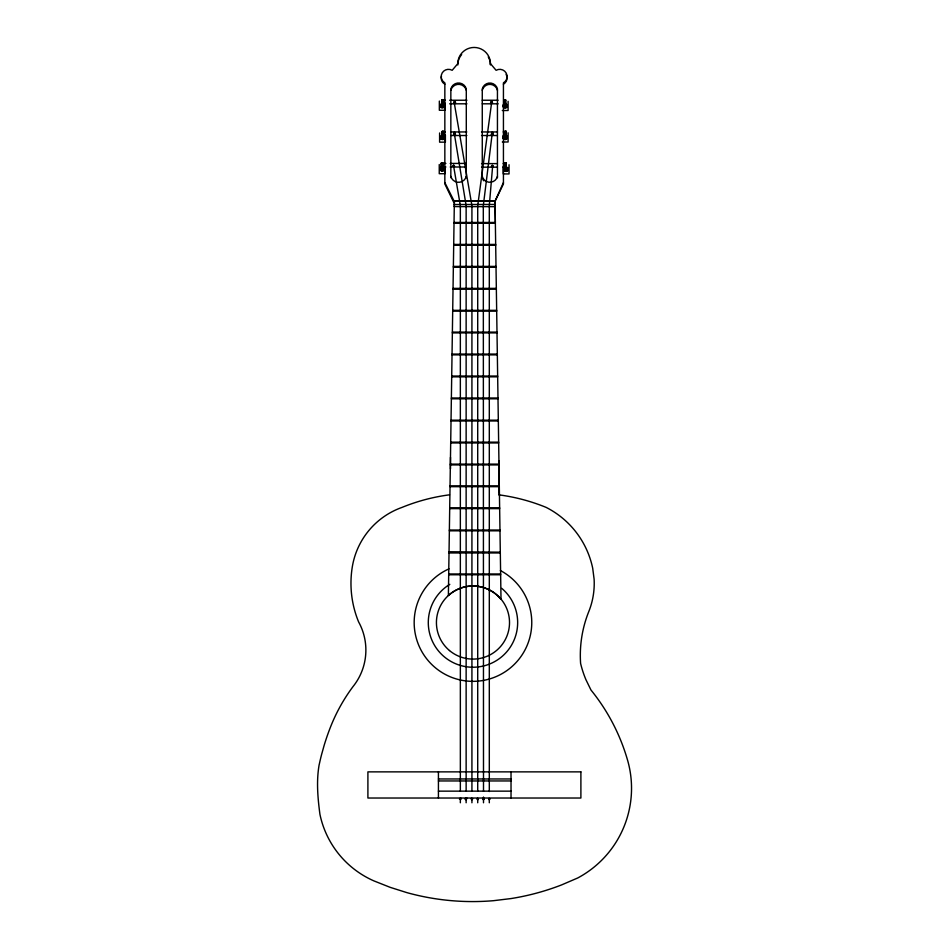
<?xml version="1.0" encoding="UTF-8"?>
<svg xmlns="http://www.w3.org/2000/svg" width="949" height="949" viewBox="0 0 949 949"><rect width="100%" height="100%" fill="white"/><g stroke="black" fill="none" stroke-linecap="round" stroke-linejoin="round"><path stroke-width="1.42" d="M498.877 493.302L498.925 460.621M491.784 166.099L492.638 166.063L489.304 205.66L489.304 791.537M492.804 134.331L491.784 134.45L492.65 134.651L492.104 134.355L483.302 205.731L483.504 791.288M441.214 105.825L442.815 104.9M504.133 105.944L504.453 105.197M471.451 799.616C475.152 798.536 468.901 797.551 472.163 799.699M477.252 799.616C480.918 798.524 474.725 797.575 477.964 799.699M477.738 799.533L477.715 798.797M483.041 799.616C486.718 798.524 480.514 797.575 483.753 799.699M483.539 799.533L483.504 798.797M488.83 799.616C492.507 798.524 486.315 797.575 489.542 799.699M453.598 102.622L454.595 101.757L455.603 102.622M454.085 102.622L454.962 102.302M454.5 102.314L454.346 103.144M454.666 103.133L454.5 102.516L454.856 103.144M454.951 103.002L454.69 102.314M454.132 134.248L454.227 134.853L454.666 134.26M454.749 134.711L454.998 134.331M455.484 134.331L454.488 135.197L453.492 134.331M453.373 166.111L453.551 165.541M454.097 165.814L453.48 166.336M490.55 102.622L491.546 101.757L492.543 102.622M491.036 102.622L491.914 102.302M491.452 102.314L491.487 103.133L491.546 102.302M491.926 134.248L492.733 134.556M492.282 134.011L492.282 134.307M493.278 134.331L492.282 135.197L491.285 134.331M492.021 165.767L492.104 166.443M454.357 204.521L495.093 204.462M443.195 169.313L442.72 169.918M443.302 169.361L442.815 170.001M465.662 799.616C463.634 800.066 468.011 794.942 466.374 799.699M471.926 791.288L471.926 205.66L454.251 102.836L455.117 102.622M453.527 134.106L454.488 133.465L455.449 134.106M454.927 134.556L454.12 134.651L454.927 134.106M453.385 166.028L453.99 165.589M454.227 165.933L453.373 165.494M454.595 166.241L453.729 164.948L452.875 166.241M491.867 103.073L491.546 103.061M491.641 102.516L477.715 205.66L477.715 791.288M491.321 134.106L492.282 133.465L493.255 134.106M492.78 166.099L492.472 165.707M493.148 166.419L492.282 165.126L491.416 166.419M503.433 182.599L494.595 202.161L503.433 183.964L503.433 82.86A7.319 7.26 0 0 0 506.114 72.943A7.319 7.26 0 0 0 496.113 70.297L490.443 63.607A16.311 16.157 0 0 0 474.144 47.45A16.311 16.157 0 0 0 457.833 63.607L452.175 70.297A7.319 7.26 0 0 0 442.175 72.943A7.319 7.26 0 0 0 444.844 82.86L444.844 183.964L453.658 202.161M441.807 136.692L441.534 137.712M443.48 137.973L442.495 138.412M441.356 168.554L443.207 168.554M504.334 136.703L504.168 137.985M506.007 137.985L505.295 138.4M453.741 100.985L455.461 100.985M455.461 103.05L453.741 103.05M454.168 134.473L454.749 134.106M490.68 100.985L492.412 100.985M492.412 103.05L490.68 103.05M453.669 166.324L460.348 205.66L460.348 791.288M492.068 134.734L492.021 134.106M491.962 134.473L492.531 134.628M505.947 106.703L504.643 106.786M491.914 102.931L491.368 102.551M492.021 165.968L492.65 165.672M492.163 166.004L492.282 166.609L492.282 165.873M492.994 166.597L491.582 166.597M505.615 138.376L504.773 138.4M505.876 168.234L505.402 170.013M460.585 799.699C462.887 796.555 457.193 799.177 460.562 799.509M453.99 132.386L454.986 132.386M491.784 132.386L492.78 132.386M492.021 133.939L492.733 134.106M492.377 134.936L492.377 134.224M454.239 166.561L453.231 166.561M492.151 165.553L491.926 166.372M442.222 106.798L443.195 105.541M442.234 99.752L443.622 99.74M505.532 99.799L504.133 99.906L505.532 100.025M442.234 99.942L443.622 100.001M442.234 100.155L445.318 100.238M449.636 100.238L466.944 100.238M482.258 100.238L498.118 100.238M504.133 100.203L505.532 100.203M442.234 100.392L443.622 100.392M504.133 100.428L505.532 100.428M442.234 100.511L443.622 100.511M504.133 100.558L505.532 100.558M442.234 100.843L443.622 100.891M504.133 100.891L505.532 100.891M442.234 100.962L443.622 100.962M504.133 101.009L505.532 101.009M442.234 101.496L443.622 101.496M504.133 101.543L505.532 101.507M442.234 102.089L443.622 102.089M504.133 102.077L505.532 102.077M504.133 102.101L505.532 102.101M442.234 102.658L443.622 102.658M504.133 102.67L505.532 102.67M504.133 102.753L505.532 102.753M442.234 103.156L443.622 103.156M504.133 103.204L505.532 103.204M442.234 103.287L443.622 103.287M504.133 103.287L505.532 103.287M442.234 103.619L443.622 103.619M504.133 103.655L505.532 103.655M442.234 103.773L445.318 103.809M449.636 103.809L466.944 103.809M482.258 103.809L498.118 103.809M504.133 103.821L505.532 103.821M442.234 103.963L443.622 103.963M504.133 104.01L505.532 104.01M442.234 104.129L443.622 104.153M504.133 104.165L505.532 104.165M444.132 104.639L440.336 104.592M503.302 104.888L507.098 104.888L507.098 106.988M444.132 106.691L440.336 106.739M503.302 106.94L507.098 106.94A2.135 2.135 0 0 0 505.2 103.809L505.141 100.214M502.306 110.511L508.095 110.511L508.095 101.318M442.27 131.377L443.669 131.484L442.27 131.614M504.88 131.353L506.28 131.472L504.88 131.543M442.27 131.781L443.669 131.781M504.88 131.769L506.28 131.769M442.27 131.97L445.2 131.947M450.965 131.947L466.837 131.947M481.558 131.947L497.418 131.947M503.184 131.947L506.28 131.958M506.28 132.445L504.88 132.492L506.28 132.575M442.27 133.038L443.669 133.109M504.88 133.097L506.28 133.026M442.27 133.679L443.669 133.702M504.88 133.667L506.28 133.643M442.27 134.272L443.669 134.248M504.88 134.236L506.28 134.236M442.27 134.9L443.669 134.782M504.88 134.841L506.28 134.77M442.27 135.233L443.669 135.233M504.88 135.221L506.28 135.221M442.27 135.351L443.669 135.387M504.88 135.351L506.28 135.387M442.27 135.577L445.2 135.517M450.965 135.517L466.837 135.517M481.558 135.517L497.418 135.517M503.184 135.517L506.28 135.577M442.27 135.743L443.669 135.766M504.88 135.861L506.28 135.754M443.669 136.004L442.27 136.075L442.27 131.282L443.669 131.282L443.669 136.075M504.88 135.98L506.28 136.063L506.28 131.27L504.88 131.27L504.88 136.063M503.314 136.371L507.11 136.371M440.597 136.549L444.393 136.549L444.393 138.637L440.597 138.637M503.314 138.424L507.11 138.424M502.318 141.994L508.106 141.994L508.106 132.801M442.756 162.931L441.368 162.837L441.368 167.629L442.756 167.546L442.756 162.837M504.88 162.931L506.28 162.931L506.28 167.724L504.88 167.653L504.88 162.931L506.28 163.133M441.368 163.145L442.756 163.038M441.368 163.335L442.756 163.335M504.88 163.264L506.28 163.24M441.368 163.525L445.888 163.43M450.217 163.43L466.078 163.43M504.88 163.43L506.28 163.43M441.368 163.679L442.756 163.679M481.558 163.608L497.418 163.608M503.184 163.608L506.28 163.655M504.88 163.774L506.28 163.774M441.368 164.141L442.756 164.058M504.88 164.153L506.28 164.106M504.88 164.236L506.28 164.236M441.368 164.663L442.756 164.592M504.88 164.687L506.28 164.758M441.368 165.233L442.756 165.256M441.368 165.802L442.756 165.826M441.368 166.336L442.756 166.336M441.368 166.455L442.756 166.455M506.28 166.431L504.88 166.502L506.28 166.55M441.368 166.905L442.756 166.787M504.88 166.882L506.28 166.882M443.005 167L445.888 167M450.217 167L466.078 167M504.88 167L506.28 167.048M441.368 167.143L442.756 167.321M481.558 167.166L497.418 167.166M503.184 167.166L506.28 167.238M441.368 167.356L442.756 167.356M504.88 167.451L506.28 167.415M444.037 168.092L440.241 168.032M504.251 168.317L508.047 168.317L508.047 170.405L504.251 170.405M444.037 170.132L440.241 170.179M444.844 182.599L453.966 200.808L495.093 200.891L495.342 222.457L454.037 222.457M454.357 206.597L495.093 206.657M454.025 223.252L495.354 223.252M453.705 244.427L495.675 244.427M453.693 245.222L495.686 245.222M453.373 266.396L496.007 266.396M453.361 267.191L496.019 267.191M453.041 288.366L496.339 288.366M453.029 289.16L496.351 289.16M452.709 310.335L496.671 310.335M452.697 311.13L496.683 311.13M452.376 332.103L496.991 332.103M452.365 332.897L497.003 332.897M452.044 354.072L497.323 354.072M452.032 354.867L497.335 354.867M451.712 376.041L497.656 376.041M451.7 376.836L497.667 376.836M451.38 397.999L497.988 397.999M451.368 398.805L498 398.805M451.048 420.182L498.32 420.182M451.036 420.976L498.332 420.976M450.704 442.151L498.652 442.151M450.692 442.946L498.664 442.946M450.372 464.12L498.972 464.12M450.36 464.915L498.984 464.915M450.051 485.864L499.304 485.864M450.04 486.671L499.316 486.671M449.707 507.834L499.637 507.834M449.696 508.628L499.649 508.628M449.375 530.028L499.969 530.028M449.363 530.823L499.981 530.823M449.031 552.959L500.313 552.959M448.711 573.967L500.633 573.967M448.699 574.762L500.645 574.762M438.426 778.963L511.025 778.963M438.426 780.956L511.025 780.956M438.426 791.146L511.025 791.146M449.043 551.76L500.301 552.164M506.102 168.234L506.908 168.507M471.712 799.509L471.926 798.797M504.927 106.976L504.144 105.92M442.009 106.846L441.261 106.051M505.295 136.466L506.114 137.178M504.809 138.483L504.168 137.925M442.756 136.442L443.48 136.905M505.532 136.561L505.995 137.166M454.037 134.556L454.808 134.367M454.298 133.465L466.137 205.66L466.137 791.288M453.966 134.331L454.701 134.817M466.113 799.533L466.137 798.797M511.025 771.869L511.025 798.026M509.044 164.746L509.044 173.928L503.255 173.928L503.255 166.348M507.11 136.324L507.11 138.471M506.078 131.947L506.078 135.517M506.078 163.608L506.078 167.166M505.876 131.709L505.876 135.624M505.876 163.37L505.876 167.285M505.532 104.497L505.532 99.716L504.133 99.716L504.133 104.497M505.331 100.357L505.331 102.706M497.442 177.736L497.442 88.921A7.806 7.734 0 0 0 482.27 88.921L482.27 177.736M490.443 63.607L490.443 64.959A16.311 16.157 0 0 0 488.261 56.881M489.304 800.731L489.304 802.771M483.504 797.03L483.504 802.771M477.715 798.465L477.715 802.771M471.926 798.465L471.926 802.771M466.291 177.736L466.291 88.921A7.972 7.9 0 0 0 450.846 88.921L450.846 177.736M466.137 798.465L466.137 802.771M460.348 799.9L460.348 802.771M457.833 64.959L457.833 63.607A16.311 16.157 0 0 1 461.653 54.568M454.369 200.891L454.369 206.657M453.966 200.808L453.966 202.161M450.478 457.347L450.478 468.853M445.389 135.055L445.389 142.16L439.601 142.16L439.601 132.979M445.128 103.144L445.128 110.262L439.34 110.262L439.34 101.069M445.034 166.597L445.034 173.703L439.245 173.703L439.245 164.509M444.132 104.592L444.132 106.739M444.037 168.032L444.037 170.179M442.625 100.108L442.625 104.022M442.673 131.721L442.673 135.636M442.424 100.238L442.424 103.809M441.76 163.275L441.76 167.131M441.558 163.43L441.558 167M438.426 771.869L438.426 798.026M443.658 168.72A1.423 1.423 0 0 1 442.649 170.464A1.423 1.423 0 0 1 440.905 169.456M441.048 168.376A1.423 1.423 0 0 1 441.914 167.712M442.649 167.712A1.423 1.423 0 0 1 443.515 168.376M442.839 167.012A2.135 2.135 0 0 1 444.037 170.31A2.135 2.135 0 0 1 440.526 170.31A2.135 2.135 0 0 1 441.724 167.012M505.2 104.52A1.423 1.423 0 0 1 506.541 106.442A1.423 1.423 0 0 1 504.287 107.047A1.423 1.423 0 0 1 504.488 104.71M507.134 106.857A2.135 2.135 0 0 1 503.563 107.32A2.135 2.135 0 0 1 504.643 103.88M505.461 136.075A1.423 1.423 0 0 1 506.327 138.174A1.423 1.423 0 0 1 504.073 138.471A1.423 1.423 0 0 1 504.37 136.217M505.093 135.316A2.135 2.135 0 0 1 507.027 138.364A2.135 2.135 0 0 1 503.445 138.839A2.135 2.135 0 0 1 504.536 135.387M449.518 494.82A190.369 190.369 0 0 0 402.008 507.407A76.098 76.098 0 0 0 352.352 566.6A101.353 101.353 0 0 0 358.615 621.915A58.257 58.257 0 0 1 352.969 686.649A174.604 174.604 0 0 0 330.477 727.1A237.025 237.025 0 0 0 324.167 745.309L321.569 754.597A237.025 237.025 0 0 0 319.35 763.969L319.101 765.013C316.278 781.383 317.773 797.99 319.932 814.325A93.488 93.488 0 0 0 373.942 880.909L390.229 887.362L406.919 892.641A245.898 245.898 0 0 0 493.658 900.672L511.037 898.561A245.898 245.898 0 0 0 561.666 884.883L577.751 877.967A101.673 101.673 0 0 0 627.218 758.975A198.341 198.341 0 0 0 590.978 690.03L585.948 679.733A104.651 104.651 0 0 1 580.598 663.422A117.51 117.51 0 0 1 588.783 611.583A75.647 75.647 0 0 0 594.11 579.163L592.698 568.226A88.518 88.518 0 0 0 546.185 507.407A190.369 190.369 0 0 0 498.676 494.82M500.337 570.515A58.802 58.802 0 0 1 517.703 660.718A58.802 58.802 0 0 1 425.876 657.764A58.802 58.802 0 0 1 449.007 568.854M501.713 588.333A44.686 44.686 0 0 1 503.86 654.846A44.686 44.686 0 0 1 437.513 649.745A44.686 44.686 0 0 1 449.802 584.347M482.27 90.274A7.806 7.734 0 0 1 497.442 90.274M497.442 176.372A7.806 7.734 0 0 1 482.27 176.372M483.788 180.796A7.806 7.734 0 0 1 482.851 179.349M466.291 176.372A7.972 7.9 0 0 1 450.846 176.372M444.844 84.212A7.319 7.26 0 0 1 441.439 76.05M506.114 74.307A7.319 7.26 0 0 1 503.433 84.212M450.846 90.274A7.972 7.9 0 0 1 466.291 90.274M454.369 200.702L448.379 595.498A36.347 36.347 0 0 1 501.013 599.329L495.022 200.891L454.369 200.702M489.304 798.797L489.304 799.734L489.304 798.797M443.622 99.669L442.234 99.669L442.234 104.461L443.622 104.378L443.622 99.669M443.669 132.504L442.27 132.504L443.669 132.575M506.28 165.328L504.88 165.328L506.28 165.351M506.28 165.921L504.88 165.897L506.28 165.98M580.895 771.869L367.904 771.869L367.904 798.026L580.895 798.026L580.895 771.869M505.437 170.5A1.423 1.423 0 0 0 507.585 169.266A1.423 1.423 0 0 0 505.437 168.02A1.423 1.423 0 0 0 505.437 170.5M505.082 171.117A2.135 2.135 0 0 0 508.296 169.266A2.135 2.135 0 0 0 505.082 167.404A2.135 2.135 0 0 0 505.082 171.117M505.295 170.618A1.601 1.601 0 0 0 507.691 169.23A1.601 1.601 0 0 0 505.295 167.854A1.601 1.601 0 0 0 505.295 170.618M505.497 170.274A1.198 1.198 0 0 0 507.3 169.23A1.198 1.198 0 0 0 505.497 168.198A1.198 1.198 0 0 0 505.497 170.274M441.427 170.44A1.601 1.601 0 0 0 443.824 169.064A1.601 1.601 0 0 0 441.427 167.676A1.601 1.601 0 0 0 441.427 170.44M441.629 170.096A1.198 1.198 0 0 0 443.42 169.064A1.198 1.198 0 0 0 441.629 168.02A1.198 1.198 0 0 0 441.629 170.096M441.546 138.447A1.423 1.423 0 0 0 443.93 137.807A1.423 1.423 0 0 0 442.187 136.063A1.423 1.423 0 0 0 441.546 138.447M441.487 139.289A2.135 2.135 0 0 0 444.701 137.439A2.135 2.135 0 0 0 441.487 135.588A2.135 2.135 0 0 0 441.487 139.289M441.7 138.791A1.601 1.601 0 0 0 444.096 137.415A1.601 1.601 0 0 0 441.7 136.027A1.601 1.601 0 0 0 441.7 138.791M441.902 138.447A1.198 1.198 0 0 0 443.693 137.415A1.198 1.198 0 0 0 441.902 136.371A1.198 1.198 0 0 0 441.902 138.447M441.273 106.834A1.423 1.423 0 0 0 443.658 106.193A1.423 1.423 0 0 0 441.914 104.449A1.423 1.423 0 0 0 441.273 106.834M440.763 107.332A2.135 2.135 0 0 0 444.346 106.371A2.135 2.135 0 0 0 441.724 103.749A2.135 2.135 0 0 0 440.763 107.332M441.427 107.178A1.601 1.601 0 0 0 443.824 105.79A1.601 1.601 0 0 0 441.427 104.414A1.601 1.601 0 0 0 441.427 107.178M441.629 106.834A1.198 1.198 0 0 0 443.42 105.79A1.198 1.198 0 0 0 441.629 104.758A1.198 1.198 0 0 0 441.629 106.834M504.014 107.047A1.601 1.601 0 0 0 506.683 106.335A1.601 1.601 0 0 0 504.726 104.378A1.601 1.601 0 0 0 504.014 107.047M504.299 106.774A1.198 1.198 0 0 0 506.303 106.229A1.198 1.198 0 0 0 504.832 104.77A1.198 1.198 0 0 0 504.299 106.774M504.239 138.815A1.601 1.601 0 0 0 506.636 137.427A1.601 1.601 0 0 0 504.239 136.051A1.601 1.601 0 0 0 504.239 138.815M504.429 138.471A1.198 1.198 0 0 0 506.232 137.427A1.198 1.198 0 0 0 504.429 136.395A1.198 1.198 0 0 0 504.429 138.471M449.47 650.539A36.548 36.548 0 0 0 508.961 628.914A36.548 36.548 0 0 0 460.49 588.202A36.548 36.548 0 0 0 449.47 650.539"/></g></svg>
